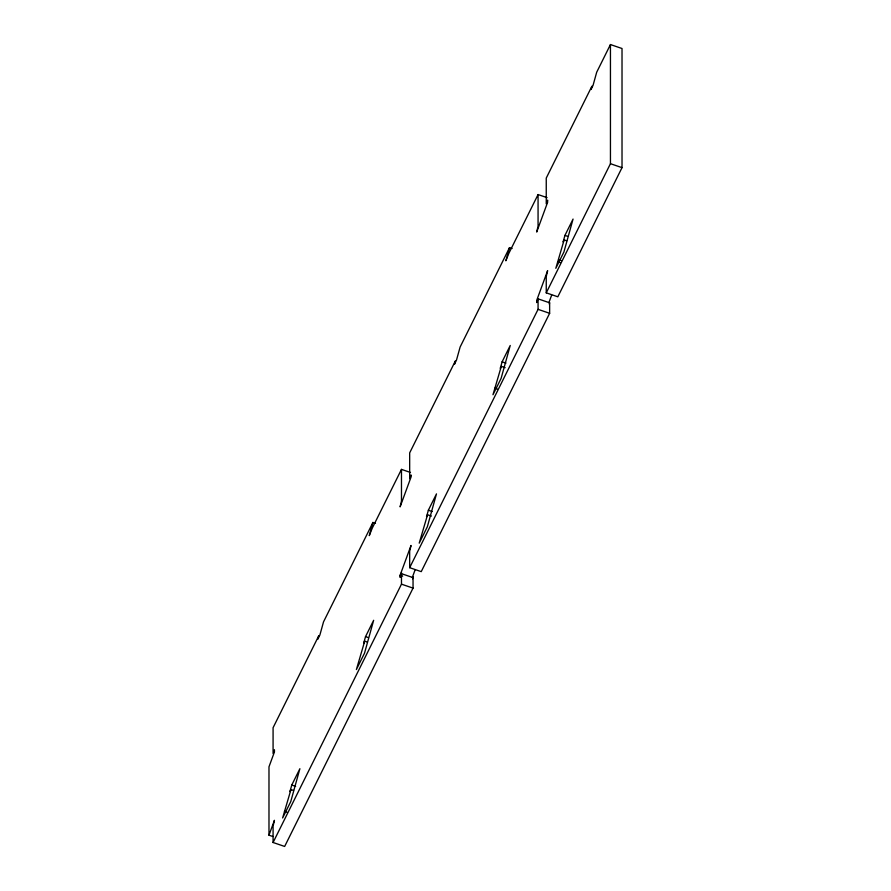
<?xml version="1.0" encoding="UTF-8"?>
<svg xmlns="http://www.w3.org/2000/svg" width="891" height="891" viewBox="0 0 891 891"><rect width="100%" height="100%" fill="white"/><g stroke="black" fill="none" stroke-linecap="round" stroke-linejoin="round"><path stroke-width="1.34" d="M272.835 836.504L268.982 835.19L268.982 766.828L274.439 751.948L274.439 749.788L273.08 753.508L273.08 727.713L318.755 635.806L317.842 639.103L319.88 635.016L323.533 621.851L372.928 522.46L375.501 523.329M547.063 197.635L538.064 194.561L538.064 226.169L536.694 232.05L547.62 202.29L547.62 200.13L546.25 203.85L546.25 178.077L591.936 86.171L591.023 89.456L593.05 85.369L596.703 72.204L610.446 44.55L622.018 48.504L622.018 167.642L557.822 296.803L546.25 292.849L546.25 276.533L547.62 270.652L536.694 300.412L536.694 302.572L538.064 298.853L549.636 302.806L549.636 313.298L421.243 571.632L409.671 567.678L409.671 551.351L411.029 545.47L400.104 575.23L400.104 577.39L401.473 572.646L401.473 584.162L273.08 842.496L284.652 846.45L413.045 588.116L413.045 576.6L412.622 578.794M290.956 789.582L282.625 817.96L290.744 801.622L299.888 768.71L291.769 785.038L289.943 791.631L290.956 789.582L293.529 790.462M372.928 522.46L369.275 535.625L372.215 528.24L401.473 469.39L410.473 472.464M364.709 641.175L356.389 669.553L364.508 653.214L373.652 620.292L365.522 636.631L363.695 643.213L364.709 641.175L367.281 642.055M427.546 514.764L419.215 543.142L427.335 526.804L436.479 493.881L428.359 510.22L426.522 516.802L427.546 514.764L431.4 516.078M512.091 248.511L509.518 247.631L505.865 260.807L508.806 253.423L538.064 194.561M501.299 366.357L492.979 394.735L501.098 378.397L510.231 345.474L502.112 361.813L500.285 368.395L501.299 366.357L505.152 367.671M564.126 239.935L555.806 268.314L563.925 251.975L573.058 219.063L564.939 235.402L563.112 241.984L564.126 239.935L566.698 240.815M268.982 835.19L274.439 820.31L273.08 826.191L273.08 842.496M412.366 577.323L415.095 569.884M548.945 302.506L551.674 295.066M549.201 303.965L549.636 302.806M509.518 247.631L460.124 347.033L456.459 360.198L454.432 364.285L455.346 360.989L409.671 452.895L409.671 478.667L411.029 474.948L411.029 477.108L400.104 506.879L401.473 500.998L401.473 469.39M409.671 567.678L538.064 309.344L538.064 298.853M546.25 292.849L610.446 163.688L610.446 44.55M610.446 163.688L622.018 167.642M564.939 235.402L567.511 236.282M558.646 259.693L561.219 260.573M557.632 261.731L560.205 262.611M538.064 309.344L549.636 313.298M502.112 361.813L505.965 363.127M494.806 388.142L497.378 389.022M428.359 510.22L432.213 511.534M401.473 573.67L413.045 577.624M400.104 575.23L402.676 576.109M401.473 584.162L413.045 588.116M365.522 636.631L368.094 637.51M291.769 785.038L295.623 786.363M284.452 811.378L287.025 812.258"/></g></svg>
